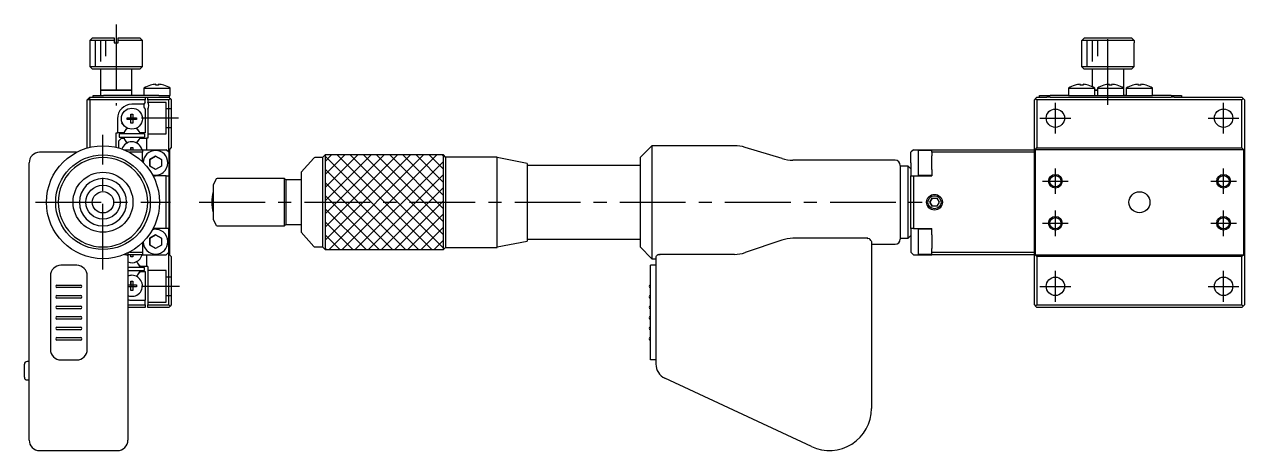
# Model space of a CAD drawing. Extents: x 17 to 503, y 13 to 174.
# Drawn here: x 271 to 503.2, y 60.7 to 141.8 of the extents above; entities that cross this region are included whole.
import ezdxf

# ---------------------------------------------------------------- set-up
doc = ezdxf.new("R2010")
doc.units = 0
doc.header["$LTSCALE"] = 10
doc.linetypes.add('CENTER', pattern=[2, 1.25, -0.25, 0.25, -0.25])
doc.linetypes.add('DASHED', pattern=[3.5, 2, -1.5])
doc.layers.get('0').update_dxf_attribs({"linetype": 'CONTINUOUS'})
doc.layers.add('CENTER', color=1, linetype='CENTER')

msp = doc.modelspace()

# ---------------------------------------------------------------- linework, layer by layer
at = {"color": 7, "linetype": 'CONTINUOUS'}
for p, q in [((283.975, 139.275), (283.475, 138.775)), ((288.075, 138.775), (283.475, 138.775)), ((283.475, 138.775), (283.475, 133.775)), ((283.975, 139.275), (288.075, 139.275)), ((288.075, 139.275), (288.075, 138.775)), ((288.075, 138.775), (288.075, 138.275)), ((288.075, 138.275), (288.875, 138.275)), ((288.875, 139.275), (292.975, 139.275)), ((288.875, 138.775), (288.875, 139.275)), ((293.475, 138.775), (288.875, 138.775)), ((288.875, 138.275), (288.875, 138.775)), ((293.475, 138.775), (292.975, 139.275)), ((293.475, 133.775), (293.475, 138.775)), ((472.155071, 138.275), (472.171096, 138.275)), ((472.155071, 138.275), (472.155071, 133.775)), ((472.171096, 138.775), (472.672884, 139.275)), ((472.171096, 138.275), (472.171096, 138.775)), ((482.139045, 138.775), (472.171096, 138.775)), ((472.672884, 139.275), (481.637258, 139.275)), ((481.637258, 139.275), (482.139045, 138.775)), ((482.139045, 138.775), (482.139045, 138.275)), ((482.139045, 138.275), (482.155071, 138.275)), ((482.155071, 133.775), (482.155071, 138.275)), ((283.475, 133.775), (293.475, 133.775)), ((283.475, 133.775), (283.975, 133.275)), ((292.975, 133.275), (283.975, 133.275)), ((285.475, 133.275), (285.475, 129.275)), ((291.475, 129.275), (291.475, 133.275)), ((292.975, 133.275), (293.475, 133.775)), ((472.155071, 133.775), (482.155071, 133.775)), ((472.155071, 133.775), (472.655071, 133.275)), ((481.655071, 133.275), (472.655071, 133.275)), ((474.155071, 133.275), (474.155071, 129.956129)), ((480.155071, 129.666657), (480.155071, 133.275)), ((481.655071, 133.275), (482.155071, 133.775)), ((295.01641, 130.237581), (295.013067, 130.244436)), ((296.015, 130.237581), (296.015, 130.409953)), ((296.535, 130.237581), (296.015, 130.237581)), ((296.535, 130.409953), (296.535, 130.237581)), ((297.536933, 130.244436), (297.53359, 130.237581)), ((470.896481, 130.237581), (470.893138, 130.244436)), ((471.895071, 130.237581), (471.895071, 130.409953)), ((472.415071, 130.237581), (471.895071, 130.237581)), ((472.415071, 130.409953), (472.415071, 130.237581)), ((473.417003, 130.244436), (473.41366, 130.237581)), ((476.396481, 130.237581), (476.393138, 130.244436)), ((477.395071, 130.237581), (477.395071, 130.409953)), ((477.915071, 130.237581), (477.395071, 130.237581)), ((477.915071, 130.409953), (477.915071, 130.237581)), ((478.917003, 130.244436), (478.91366, 130.237581)), ((481.896481, 130.237581), (481.893138, 130.244436)), ((482.895071, 130.237581), (482.895071, 130.409953)), ((483.415071, 130.237581), (482.895071, 130.237581)), ((483.415071, 130.409953), (483.415071, 130.237581)), ((484.417003, 130.244436), (484.41366, 130.237581)), ((283.475, 127.975), (282.975, 127.475)), ((283.475, 127.475), (283.475, 127.975)), ((283.475, 127.975), (293.975, 127.975)), ((284.075, 127.975), (284.075, 128.275)), ((284.075, 128.275), (286.075, 128.275)), ((285.475, 129.275), (291.475, 129.275)), ((291.475, 129.275), (285.475, 129.275)), ((285.475, 129.275), (285.475, 128.275)), ((295.2, 128.275), (286.075, 128.275)), ((291.475, 128.275), (291.475, 129.275)), ((293.775, 129.666657), (298.775, 129.666657)), ((293.775, 129.666657), (293.775, 128.275)), ((293.975, 127.975), (294.475, 127.975)), ((293.975, 127.975), (293.975, 127.475)), ((294.475, 127.975), (298.475, 127.975)), ((294.475, 127.475), (294.475, 127.975)), ((296.575, 128.275), (295.2, 128.275)), ((296.575, 128.275), (298.575, 128.275)), ((298.575, 127.975), (298.475, 127.975)), ((298.475, 127.975), (298.725, 127.725)), ((298.725, 127.725), (298.475, 127.475)), ((298.575, 128.275), (298.575, 127.975)), ((298.575, 128.275), (298.775, 128.275)), ((298.725, 127.725), (298.975, 127.475)), ((298.775, 128.275), (298.775, 129.666657)), ((463.405071, 127.725), (463.155071, 127.475)), ((463.655071, 127.975), (463.405071, 127.725)), ((463.405071, 127.725), (463.655071, 127.475)), ((463.655071, 127.975), (465.530571, 127.975)), ((464.155071, 127.975), (464.155071, 128.275)), ((464.155071, 128.275), (466.155071, 128.275)), ((466.155071, 127.975), (465.530571, 127.975)), ((469.655071, 128.275), (466.155071, 128.275)), ((466.155071, 127.975), (489.155071, 127.975)), ((469.655071, 129.666657), (472.155071, 129.666657)), ((469.655071, 129.666657), (469.655071, 128.275)), ((469.655071, 128.275), (485.655071, 128.275)), ((471.175275, 128.275), (472.155071, 128.275)), ((472.155071, 129.666657), (474.655071, 129.666657)), ((472.155071, 128.275), (473.134866, 128.275)), ((474.655071, 128.275), (474.655071, 129.666657)), ((474.655071, 129.275), (475.155071, 129.275)), ((475.155071, 129.275), (474.655071, 129.275)), ((475.155071, 129.666657), (477.655071, 129.666657)), ((475.155071, 129.666657), (475.155071, 128.275)), ((477.655071, 129.666657), (480.155071, 129.666657)), ((477.655071, 128.275), (478.634866, 128.275)), ((480.155071, 128.275), (480.155071, 129.666657)), ((480.655071, 128.275), (480.155071, 128.275)), ((480.655071, 129.666657), (483.155071, 129.666657)), ((480.655071, 129.666657), (480.655071, 128.275)), ((482.175275, 128.275), (483.155071, 128.275)), ((483.155071, 129.666657), (485.655071, 129.666657)), ((483.155071, 128.275), (484.134866, 128.275)), ((485.655071, 128.275), (485.655071, 129.666657)), ((489.155071, 128.275), (485.655071, 128.275)), ((489.155071, 128.275), (491.155071, 128.275)), ((489.77957, 127.975), (489.155071, 127.975)), ((489.77957, 127.975), (502.655071, 127.975)), ((491.155071, 128.275), (491.155071, 127.975)), ((502.905071, 127.725), (502.655071, 127.975)), ((502.905071, 127.725), (502.655071, 127.475)), ((503.155071, 127.475), (502.905071, 127.725)), ((283.475, 127.475), (282.975, 127.475)), ((282.975, 118.297911), (282.975, 127.475)), ((293.975, 127.475), (283.475, 127.475)), ((283.475, 127.475), (283.475, 118.430262)), ((293.756754, 126.625), (291.475, 126.625)), ((293.975, 127.036438), (293.975, 127.475)), ((293.975, 125.713562), (293.975, 121.175)), ((294.475, 127.475), (294.475, 127.036438)), ((298.475, 127.475), (294.475, 127.475)), ((294.475, 125.713562), (294.475, 120.175)), ((298.475, 117.475), (298.475, 127.475)), ((298.975, 127.475), (298.975, 118.325)), ((463.155071, 117.475), (463.155071, 127.475)), ((502.655071, 127.475), (463.655071, 127.475)), ((463.655071, 127.475), (463.655071, 118.325)), ((466.955317, 125.713562), (467.354824, 125.713562)), ((498.955317, 125.713562), (499.354824, 125.713562)), ((502.655071, 118.325), (502.655071, 127.475)), ((503.155071, 127.475), (503.155071, 88.475)), ((288.725, 123.875), (288.725, 121.175)), ((290.588639, 123.695), (290.588639, 124.055)), ((290.588639, 124.055), (291.295, 124.055)), ((291.295, 123.695), (290.588639, 123.695)), ((291.295, 124.761361), (291.655, 124.761361)), ((291.295, 124.055), (291.295, 124.761361)), ((291.295, 124.761361), (291.295, 124.055)), ((291.305372, 124.044628), (291.295, 124.055)), ((291.305372, 123.705372), (291.295, 123.695)), ((291.295, 122.988639), (291.295, 123.695)), ((291.295, 122.988639), (291.295, 123.695)), ((291.305372, 124.044628), (291.644628, 124.044628)), ((291.305372, 123.705372), (291.305372, 124.044628)), ((291.644628, 123.705372), (291.305372, 123.705372)), ((291.644628, 124.044628), (291.655, 124.055)), ((291.644628, 124.044628), (291.644628, 123.705372)), ((291.644628, 123.705372), (291.655, 123.695)), ((291.655, 124.761361), (291.655, 124.055)), ((291.655, 124.055), (292.361361, 124.055)), ((291.655, 123.695), (291.655, 122.988639)), ((292.361361, 123.695), (291.655, 123.695)), ((292.361361, 124.055), (292.361361, 123.695)), ((288.475, 121.175), (288.725, 121.175)), ((288.475, 118.430262), (288.475, 121.175)), ((289.924194, 121.175), (288.725, 121.175)), ((289.075, 120.975), (289.075, 120.375)), ((293.875, 120.975), (289.075, 120.975)), ((290.07436, 121.435095), (289.924194, 121.175)), ((291.655, 122.988639), (291.295, 122.988639)), ((293.025806, 121.175), (292.87564, 121.435095)), ((293.975, 121.175), (293.025806, 121.175)), ((293.875, 120.975), (293.875, 120.375)), ((289.475, 120.175), (288.975, 119.675)), ((288.975, 118.297911), (288.975, 119.675)), ((289.075, 120.375), (293.875, 120.375)), ((289.475, 120.175), (289.924194, 120.175)), ((289.924194, 120.175), (290.07436, 119.914905)), ((292.87564, 119.914905), (293.025806, 120.175)), ((293.025806, 120.175), (294.225, 120.175)), ((294.475, 120.175), (294.225, 120.175)), ((294.225, 120.175), (294.225, 117.975)), ((390.405071, 118.725), (388.155071, 116.475)), ((390.405071, 118.725), (390.405071, 107.975)), ((406.109487, 118.725), (390.405071, 118.725)), ((415.155125, 116.280539), (408.155016, 118.419461)), ((280.943847, 117.475), (273.925, 117.475)), ((289.919933, 117.975), (293.475, 117.975)), ((293.475, 117.475), (291.006153, 117.475)), ((291.295, 118.361361), (291.655, 118.361361)), ((291.295, 117.975), (291.295, 118.361361)), ((291.295, 118.361361), (291.295, 117.975)), ((291.655, 118.361361), (291.655, 117.941476)), ((293.475, 117.975), (293.475, 117.475)), ((293.475, 117.975), (297.975, 117.975)), ((293.475, 115.676461), (293.475, 117.475)), ((294.875, 116.110085), (295.975, 116.745171)), ((295.975, 116.745171), (294.875, 116.110085)), ((294.875, 114.839915), (294.875, 116.110085)), ((294.875, 116.110085), (294.875, 114.839915)), ((295.975, 116.745171), (297.075, 116.110085)), ((297.075, 116.110085), (295.975, 116.745171)), ((297.075, 116.110085), (297.075, 114.839915)), ((298.475, 117.475), (297.975, 117.975)), ((298.475, 117.475), (298.475, 112.975)), ((298.625, 117.975), (298.975, 118.325)), ((298.625, 117.975), (298.625, 97.975)), ((326.06561, 116.374805), (323.655071, 113.675)), ((327.755071, 116.475), (326.289392, 116.475)), ((328.255071, 116.975), (327.755071, 116.475)), ((327.755071, 116.475), (327.755071, 99.475)), ((328.255071, 116.975), (328.255071, 107.975)), ((350.755071, 116.975), (328.255071, 116.975)), ((350.755071, 107.975), (350.755071, 116.975)), ((351.155071, 116.575), (350.755071, 116.975)), ((351.155071, 116.575), (351.155071, 107.975)), ((360.955071, 116.575), (351.155071, 116.575)), ((360.955071, 107.975), (360.955071, 116.575)), ((366.655071, 115.367032), (360.955071, 116.475)), ((388.155071, 116.475), (388.155071, 107.975)), ((440.155071, 117.975), (439.655071, 117.475)), ((439.655071, 115.475), (439.655071, 117.475)), ((440.155071, 117.975), (443.655071, 117.975)), ((441.055071, 117.825), (441.055071, 115.475)), ((443.655071, 117.825), (441.055071, 117.825)), ((443.655071, 117.975), (463.155071, 117.975)), ((443.655071, 117.475), (443.655071, 117.975)), ((443.655071, 117.475), (443.655071, 116.775)), ((463.155071, 117.475), (443.655071, 117.475)), ((443.655071, 114.175), (443.655071, 116.775)), ((463.155071, 117.475), (463.155071, 98.475)), ((463.155071, 98.475), (463.155071, 117.475)), ((463.305071, 117.975), (463.655071, 118.325)), ((503.005071, 117.975), (463.305071, 117.975)), ((463.305071, 117.975), (463.305071, 97.975)), ((463.655071, 118.325), (502.655071, 118.325)), ((502.655071, 118.325), (503.005071, 117.975)), ((503.005071, 97.975), (503.005071, 117.975)), ((271.925, 114.475), (271.925, 115.475)), ((271.925, 77.19734), (271.925, 114.475)), ((295.975, 114.204829), (294.875, 114.839915)), ((297.075, 114.839915), (295.975, 114.204829)), ((366.655071, 115.367032), (366.655071, 107.975)), ((388.155071, 114.975), (366.655071, 114.975)), ((436.655071, 115.975), (417.200654, 115.975)), ((437.655071, 114.975), (437.655071, 107.975)), ((439.155071, 114.825), (437.655071, 114.825)), ((439.155071, 107.975), (439.155071, 114.825)), ((439.655071, 114.325), (439.155071, 114.825)), ((439.655071, 115.475), (439.655071, 112.975)), ((441.055071, 115.475), (441.055071, 113.125)), ((443.655071, 114.175), (443.655071, 112.975)), ((297.975, 112.975), (295.975, 112.975)), ((297.975, 102.975), (297.975, 112.975)), ((297.975, 112.975), (298.475, 112.975)), ((298.475, 112.975), (298.475, 102.975)), ((307.420157, 112.294625), (306.955071, 111.225)), ((320.505071, 112.475), (307.695275, 112.475)), ((320.505071, 107.975), (320.505071, 112.475)), ((320.755071, 112.225), (320.505071, 112.475)), ((320.755071, 112.225), (320.755071, 107.975)), ((323.655071, 112.225), (320.755071, 112.225)), ((323.655071, 113.675), (323.655071, 107.975)), ((439.655071, 102.975), (439.655071, 112.975)), ((439.655071, 112.975), (440.155071, 112.975)), ((440.155071, 112.975), (440.155071, 102.975)), ((440.155071, 112.975), (443.655071, 112.975)), ((441.055071, 113.125), (443.655071, 113.125)), ((306.955071, 111.225), (306.955071, 107.975)), ((306.955071, 107.975), (306.955071, 104.725)), ((320.505071, 103.475), (320.505071, 107.975)), ((320.755071, 107.975), (320.755071, 103.725)), ((323.655071, 107.975), (323.655071, 102.275)), ((328.255071, 107.975), (328.255071, 98.975)), ((350.755071, 98.975), (350.755071, 107.975)), ((351.155071, 107.975), (351.155071, 99.375)), ((360.955071, 99.375), (360.955071, 107.975)), ((366.655071, 107.975), (366.655071, 100.582968)), ((388.155071, 107.975), (388.155071, 99.475)), ((390.405071, 107.975), (390.405071, 97.225)), ((437.655071, 107.975), (437.655071, 100.975)), ((439.155071, 101.125), (439.155071, 107.975)), ((443.289081, 107.982843), (443.728868, 108.728891)), ((443.728868, 108.728891), (443.289081, 107.982843)), ((443.715283, 107.228952), (443.289081, 107.982843)), ((443.289081, 107.982843), (443.715283, 107.228952)), ((444.581273, 107.221109), (443.715283, 107.228952)), ((443.728868, 108.728891), (444.594858, 108.721048)), ((445.02106, 107.967157), (444.581273, 107.221109)), ((444.594858, 108.721048), (445.02106, 107.967157)), ((306.955071, 104.725), (307.420157, 103.655375)), ((297.975, 102.975), (295.975, 102.975)), ((298.475, 102.975), (297.975, 102.975)), ((298.475, 98.475), (298.475, 102.975)), ((307.695275, 103.475), (320.505071, 103.475)), ((320.505071, 103.475), (320.755071, 103.725)), ((320.755071, 103.725), (323.655071, 103.725)), ((323.655071, 102.275), (326.06561, 99.575195)), ((440.155071, 102.975), (439.655071, 102.975)), ((439.655071, 102.975), (439.655071, 100.475)), ((440.155071, 102.975), (443.655071, 102.975)), ((441.055071, 102.825), (441.055071, 100.475)), ((443.655071, 102.825), (441.055071, 102.825)), ((443.655071, 101.775), (443.655071, 102.975)), ((293.475, 100.273539), (293.475, 98.475)), ((294.875, 101.110085), (295.975, 101.745171)), ((295.975, 101.745171), (294.875, 101.110085)), ((294.875, 99.839915), (294.875, 101.110085)), ((294.875, 101.110085), (294.875, 99.839915)), ((295.975, 99.204829), (294.875, 99.839915)), ((295.975, 101.745171), (297.075, 101.110085)), ((297.075, 101.110085), (295.975, 101.745171)), ((297.075, 99.839915), (295.975, 99.204829)), ((297.075, 101.110085), (297.075, 99.839915)), ((360.955071, 99.475), (366.655071, 100.582968)), ((366.655071, 100.975), (388.155071, 100.975)), ((415.136418, 100.759977), (408.143712, 98.387691)), ((431.477805, 101.113784), (417.200654, 101.113784)), ((431.355105, 101.103687), (431.477868, 101.113784)), ((431.477868, 101.113784), (431.71632, 101.046797)), ((432.060955, 100.713098), (432.117266, 100.615715)), ((432.117266, 100.615715), (432.153511, 100.491886)), ((432.153511, 100.491886), (432.155071, 100.46251)), ((432.155071, 100.46251), (432.155071, 68.725)), ((432.155071, 99.975), (436.655071, 99.975)), ((437.655071, 101.125), (439.155071, 101.125)), ((439.155071, 101.125), (439.655071, 101.625)), ((439.655071, 100.475), (439.655071, 98.475)), ((441.055071, 100.475), (441.055071, 98.125)), ((443.655071, 101.775), (443.655071, 99.175)), ((290.081347, 98.037584), (290.103824, 98.04376)), ((290.103824, 98.04376), (290.126102, 98.048788)), ((290.126102, 98.048788), (290.156195, 98.05391)), ((290.156195, 98.05391), (290.185786, 98.057126)), ((290.185786, 98.057126), (290.214758, 98.058562)), ((290.214758, 98.058562), (290.245968, 98.058227)), ((290.245968, 98.058227), (290.276294, 98.056029)), ((290.276294, 98.056029), (290.305907, 98.052077)), ((290.305907, 98.052077), (290.334531, 98.046522)), ((290.334531, 98.046522), (290.362684, 98.039336)), ((290.362684, 98.039336), (290.389758, 98.030742)), ((290.389758, 98.030742), (290.415874, 98.0208)), ((290.415874, 98.0208), (290.440883, 98.00966)), ((290.440883, 98.00966), (290.476077, 97.991056)), ((290.476077, 97.991056), (290.508821, 97.970305)), ((290.508821, 97.970305), (290.539355, 97.947487)), ((290.539355, 97.947487), (290.567449, 97.922986)), ((290.567449, 97.922986), (290.593627, 97.896475)), ((290.593627, 97.896475), (290.617333, 97.868626)), ((290.617333, 97.868626), (290.638711, 97.839457)), ((290.638711, 97.839457), (290.657661, 97.809275)), ((290.657661, 97.809275), (290.677936, 97.770444)), ((290.677936, 97.770444), (290.694543, 97.730508)), ((290.694543, 97.730508), (290.707515, 97.689737)), ((290.707515, 97.689737), (290.717001, 97.647747)), ((290.717001, 97.647747), (290.72282, 97.605311)), ((290.72282, 97.605311), (290.724984, 97.562667)), ((290.724984, 97.562667), (290.725, 97.558667)), ((290.725, 98.327235), (290.725, 97.913117)), ((293.475, 97.975), (290.725, 97.975)), ((290.725, 97.913117), (290.725, 97.558667)), ((290.725, 97.558667), (290.725, 77.19734)), ((291.006153, 98.475), (293.475, 98.475)), ((291.295, 97.588639), (291.295, 97.975)), ((291.295, 97.588639), (291.295, 97.975)), ((291.655, 97.588639), (291.295, 97.588639)), ((291.655, 98.008524), (291.655, 97.588639)), ((293.475, 98.475), (293.475, 97.975)), ((293.475, 97.975), (297.975, 97.975)), ((294.225, 97.975), (294.225, 95.775)), ((297.975, 97.975), (298.475, 98.475)), ((298.475, 88.475), (298.475, 98.475)), ((298.975, 97.625), (298.625, 97.975)), ((298.975, 97.625), (298.975, 88.475)), ((326.289392, 99.475), (327.755071, 99.475)), ((327.755071, 99.475), (328.255071, 98.975)), ((328.255071, 98.975), (350.755071, 98.975)), ((350.755071, 98.975), (351.155071, 99.375)), ((351.155071, 99.375), (360.955071, 99.375)), ((388.155071, 99.475), (390.405071, 97.225)), ((391.155071, 97.582695), (391.185032, 97.680139)), ((391.155071, 97.582695), (391.155071, 77.19734)), ((391.185032, 97.680139), (391.248055, 97.761202)), ((391.644777, 98.021615), (391.832298, 98.058667)), ((391.832298, 98.058667), (391.967885, 98.046522)), ((406.109487, 98.058667), (391.83238, 98.058667)), ((406.109487, 98.052511), (406.109487, 98.058667)), ((408.143838, 98.38731), (408.143712, 98.387691)), ((439.655071, 98.475), (440.155071, 97.975)), ((440.155071, 97.975), (443.655071, 97.975)), ((441.055071, 98.125), (443.655071, 98.125)), ((443.655071, 98.475), (443.655071, 99.175)), ((443.655071, 98.475), (463.155071, 98.475)), ((443.655071, 97.975), (443.655071, 98.475)), ((463.155071, 97.975), (443.655071, 97.975)), ((463.085549, 97.588639), (463.080926, 97.586384)), ((463.155071, 88.475), (463.155071, 98.475)), ((463.655071, 97.625), (463.305071, 97.975)), ((463.305071, 97.975), (503.005071, 97.975)), ((463.655071, 97.625), (463.655071, 88.475)), ((502.655071, 97.625), (463.655071, 97.625)), ((503.005071, 97.975), (502.655071, 97.625)), ((502.655071, 88.475), (502.655071, 97.625)), ((280.975, 95.975), (277.975, 95.975)), ((293.875, 95.575), (290.725, 95.575)), ((292.87564, 96.035095), (293.025806, 95.775)), ((294.225, 95.775), (293.025806, 95.775)), ((293.875, 94.975), (293.875, 95.575)), ((294.475, 95.775), (294.225, 95.775)), ((294.475, 95.775), (294.475, 88.475)), ((390.155071, 93.975), (390.155071, 95.975)), ((391.155071, 95.975), (390.155071, 95.975)), ((390.405071, 97.225), (391.155071, 97.225)), ((275.975, 93.975), (275.975, 79.975)), ((282.975, 79.975), (282.975, 93.975)), ((290.725, 94.975), (293.875, 94.975)), ((291.295, 92.961361), (291.655, 92.961361)), ((291.295, 92.255), (291.295, 92.961361)), ((291.295, 92.961361), (291.295, 92.255)), ((291.655, 92.961361), (291.655, 92.255)), ((293.025806, 94.775), (292.87564, 94.514905)), ((293.025806, 94.775), (293.975, 94.775)), ((293.975, 94.775), (293.975, 89.325)), ((390.155071, 79.975), (390.155071, 93.975)), ((277.225, 92.225), (281.725, 92.225)), ((281.725, 91.725), (277.225, 91.725)), ((290.695513, 92.255), (291.295, 92.255)), ((291.295, 91.895), (290.695513, 91.895)), ((291.305372, 92.244628), (291.295, 92.255)), ((291.305372, 91.905372), (291.295, 91.895)), ((291.295, 91.188639), (291.295, 91.895)), ((291.295, 91.188639), (291.295, 91.895)), ((291.655, 91.188639), (291.295, 91.188639)), ((291.305372, 92.244628), (291.644628, 92.244628)), ((291.305372, 91.905372), (291.305372, 92.244628)), ((291.644628, 91.905372), (291.305372, 91.905372)), ((291.644628, 92.244628), (291.655, 92.255)), ((291.644628, 92.244628), (291.644628, 91.905372)), ((291.644628, 91.905372), (291.655, 91.895)), ((291.655, 92.255), (292.361361, 92.255)), ((291.655, 91.895), (291.655, 91.188639)), ((292.361361, 91.895), (291.655, 91.895)), ((292.361361, 92.255), (292.361361, 91.895)), ((390.155071, 92.225), (390.105071, 92.225)), ((390.155071, 91.725), (390.105071, 91.725)), ((277.225, 90.225), (281.725, 90.225)), ((281.725, 89.725), (277.225, 89.725)), ((277.225, 88.225), (281.725, 88.225)), ((290.725, 88.475), (293.975, 88.475)), ((291.475, 89.325), (293.975, 89.325)), ((293.975, 88.475), (293.975, 89.325)), ((293.975, 88.475), (293.975, 87.975)), ((294.475, 88.475), (298.475, 88.475)), ((294.475, 87.975), (294.475, 88.475)), ((298.475, 88.475), (298.725, 88.225)), ((298.725, 88.225), (298.475, 87.975)), ((298.975, 88.475), (298.725, 88.225)), ((390.155071, 90.225), (390.105071, 90.225)), ((390.155071, 89.725), (390.105071, 89.725)), ((390.155071, 88.225), (390.105071, 88.225)), ((463.155071, 88.475), (463.405071, 88.225)), ((463.655071, 88.475), (463.405071, 88.225)), ((463.405071, 88.225), (463.655071, 87.975)), ((463.655071, 88.475), (502.655071, 88.475)), ((502.655071, 88.475), (502.905071, 88.225)), ((502.655071, 87.975), (502.905071, 88.225)), ((502.905071, 88.225), (503.155071, 88.475)), ((281.725, 87.725), (277.225, 87.725)), ((277.225, 86.225), (281.725, 86.225)), ((293.975, 87.975), (290.725, 87.975)), ((298.475, 87.975), (294.475, 87.975)), ((390.155071, 87.725), (390.105071, 87.725)), ((390.155071, 86.225), (390.105071, 86.225)), ((502.655071, 87.975), (463.655071, 87.975)), ((281.725, 85.725), (277.225, 85.725)), ((277.225, 84.225), (281.725, 84.225)), ((281.725, 83.725), (277.225, 83.725)), ((390.155071, 85.725), (390.105071, 85.725)), ((390.155071, 84.225), (390.105071, 84.225)), ((390.155071, 83.725), (390.105071, 83.725)), ((277.225, 82.225), (281.725, 82.225)), ((281.725, 81.725), (277.225, 81.725)), ((390.155071, 82.225), (390.105071, 82.225)), ((390.155071, 81.725), (390.105071, 81.725)), ((390.155071, 77.975), (390.155071, 79.975)), ((271.025, 74.66434), (271.025, 77.16434)), ((271.925, 77.66434), (271.525, 77.66434)), ((271.925, 76.291032), (271.925, 77.19734)), ((277.975, 77.975), (280.975, 77.975)), ((290.725, 77.19734), (290.725, 76.291032)), ((391.155071, 77.975), (390.155071, 77.975)), ((271.925, 63.287153), (271.925, 76.291032)), ((290.725, 76.291032), (290.725, 63.287153)), ((420.774124, 61.474538), (392.887216, 74.478417)), ((271.525, 74.16434), (271.925, 74.16434)), ((271.925, 62.725), (271.925, 63.287153)), ((290.725, 63.287153), (290.725, 62.725)), ((273.925, 60.725), (288.725, 60.725))]:
    msp.add_line(p, q, dxfattribs=at)
at = {"color": 3, "linetype": 'CONTINUOUS'}
for p, q in [((284.475, 138.775), (284.475, 133.775)), ((285.475, 138.775), (285.475, 134.775)), ((286.475, 138.775), (286.475, 135.775)), ((473.155071, 138.775), (473.155071, 133.775)), ((474.155071, 138.775), (474.155071, 134.775)), ((475.155071, 138.775), (475.155071, 135.775)), ((328.255071, 115.755071), (329.475, 116.975)), ((328.255071, 113.255071), (331.975, 116.975)), ((328.255071, 110.755071), (334.475, 116.975)), ((328.255071, 108.255071), (336.975, 116.975)), ((328.255071, 105.755071), (339.475, 116.975)), ((328.255071, 103.255071), (341.975, 116.975)), ((328.255071, 100.755071), (344.475, 116.975)), ((328.255071, 116.744929), (346.025, 98.975)), ((328.975, 98.975), (346.975, 116.975)), ((330.525, 116.975), (348.525, 98.975)), ((331.475, 98.975), (349.475, 116.975)), ((333.025, 116.975), (350.755071, 99.244929)), ((335.525, 116.975), (350.755071, 101.744929)), ((338.025, 116.975), (350.755071, 104.244929)), ((340.525, 116.975), (350.755071, 106.744929)), ((343.025, 116.975), (350.755071, 109.244929)), ((345.525, 116.975), (350.755071, 111.744929)), ((348.025, 116.975), (350.755071, 114.244929)), ((350.525, 116.975), (350.755071, 116.744929)), ((328.255071, 114.244929), (343.525, 98.975)), ((333.975, 98.975), (350.755071, 115.755071)), ((328.255071, 111.744929), (341.025, 98.975)), ((336.475, 98.975), (350.755071, 113.255071)), ((328.255071, 109.244929), (338.525, 98.975)), ((338.975, 98.975), (350.755071, 110.755071)), ((341.475, 98.975), (350.755071, 108.255071)), ((328.255071, 106.744929), (336.025, 98.975)), ((343.975, 98.975), (350.755071, 105.755071)), ((328.255071, 104.244929), (333.525, 98.975)), ((346.475, 98.975), (350.755071, 103.255071)), ((328.255071, 101.744929), (331.025, 98.975)), ((348.975, 98.975), (350.755071, 100.755071)), ((328.255071, 99.244929), (328.525, 98.975))]:
    msp.add_line(p, q, dxfattribs=at)
at = {"color": 3, "linetype": 'DASHED'}
for p, q in [((297.975, 126.975), (294.525276, 126.975)), ((297.975, 120.975), (297.975, 126.975)), ((298.975, 125.725), (297.975, 125.725)), ((289.475, 122.975), (289.725, 123.158013)), ((289.725, 123.158013), (289.724138, 123.157837)), ((294.475, 120.975), (297.975, 120.975)), ((297.975, 122.225), (298.975, 122.225)), ((297.975, 94.975), (294.475, 94.975)), ((297.975, 88.975), (297.975, 94.975)), ((298.975, 93.725), (297.975, 93.725)), ((294.475, 88.975), (297.975, 88.975)), ((297.975, 90.225), (298.975, 90.225))]:
    msp.add_line(p, q, dxfattribs=at)
at = {"color": 7, "linetype": 'CONTINUOUS'}
for centre, radius in [((291.475, 123.875), 2), ((467.155071, 123.975), 1.75), ((499.155071, 123.975), 1.75), ((285.975, 107.975), 10.75), ((285.975, 107.975), 9), ((285.975, 107.975), 5.7), ((467.155071, 111.975), 1.075), ((499.155071, 111.975), 1.075), ((285.975, 107.975), 3.25), ((285.975, 107.975), 2.027313), ((444.155071, 107.975), 1.25), ((483.155071, 107.975), 2), ((467.155071, 103.975), 1.075), ((499.155071, 103.975), 1.075), ((467.155071, 91.975), 1.75), ((499.155071, 91.975), 1.75)]:
    msp.add_circle(centre, radius, dxfattribs=at)
at = {"color": 3, "linetype": 'CONTINUOUS'}
for centre, radius in [((467.155071, 111.975), 1.3), ((499.155071, 111.975), 1.3), ((444.155071, 107.975), 1.5), ((467.155071, 103.975), 1.3), ((499.155071, 103.975), 1.3)]:
    msp.add_circle(centre, radius, dxfattribs=at)
at = {"color": 7, "linetype": 'CONTINUOUS'}
for centre, radius, start, end in [((296.275, 125.925), 4.5, 106.285843, 123.748989), ((296.275, 125.925), 4.492483, 93.317816, 106.26943), ((296.275, 125.925), 4.492483, 73.73057, 86.682184), ((296.275, 125.925), 4.5, 56.251011, 73.714157), ((472.155071, 125.925), 4.5, 106.285843, 123.748989), ((472.155071, 125.925), 4.492483, 93.317816, 106.26943), ((472.155071, 125.925), 4.492483, 73.73057, 86.682184), ((472.155071, 125.925), 4.5, 56.251011, 73.714157), ((477.655071, 125.925), 4.5, 106.285843, 123.748989), ((477.655071, 125.925), 4.492483, 93.317816, 106.26943), ((477.655071, 125.925), 4.492483, 73.73057, 86.682184), ((477.655071, 125.925), 4.5, 56.251011, 73.714157), ((483.155071, 125.925), 4.5, 106.285843, 123.748989), ((483.155071, 125.925), 4.492483, 93.317816, 106.26943), ((483.155071, 125.925), 4.492483, 73.73057, 86.682184), ((483.155071, 125.925), 4.5, 56.251011, 73.714157), ((291.475, 123.875), 2.75, 90, 180), ((294.725, 126.375), 1, 165.522488, 221.409622), ((294.725, 126.375), 1, 138.590378, 165.522488), ((293.725, 126.375), 1, 318.590378, 41.409622), ((291.475, 120.674999), 1.5875, 135.000249, 169.10691), ((291.589905, 120.560095), 1.75, 121.881533, 150), ((291.475, 120.674999), 1.5875, 120.433182, 135.000249), ((291.475, 120.674999), 1.5875, 44.999751, 59.566818), ((291.360095, 120.560095), 1.75, 30, 58.118467), ((291.475, 120.674999), 1.5875, 10.89309, 44.999751), ((291.475, 117.475), 2, 90, 161.675813), ((291.475, 120.674999), 1.5875, 190.893016, 225.000249), ((291.589905, 120.789905), 1.75, 210, 238.118467), ((291.475, 120.674999), 1.5875, 225.000249, 239.566737), ((291.475, 117.475), 2, 14.477512, 90), ((291.475, 120.674999), 1.5875, 300.433263, 314.999751), ((291.360095, 120.789905), 1.75, 301.881533, 330), ((291.475, 120.674999), 1.5875, 314.999751, 349.106984), ((406.109487, 111.725), 7, 73.009177, 90), ((273.925, 115.475), 2, 90, 180), ((285.975, 107.975), 8.5, 0, 180), ((295.975, 115.475), 2.35, 0, 178.734456), ((326.289392, 116.175), 0.3, 90, 138.2397), ((417.200654, 122.975), 7, 253.009177, 270), ((295.975, 115.475), 2.35, 255.005339, 0), ((436.655071, 114.975), 1, 0, 90), ((285.975, 107.975), 4.5, 0, 180), ((295.975, 115.475), 2.5, 258.192822, 270), ((307.695275, 112.175), 0.3, 90, 156.5), ((313.655071, 107.975), 7, 163.165019, 180), ((285.975, 107.975), 8.5, 180, 0), ((285.975, 107.975), 4.5, 180, 0), ((313.655071, 107.975), 7, 180, 196.834981), ((295.975, 100.475), 2.35, 0, 104.994661), ((295.975, 100.475), 2.5, 90, 101.807178), ((307.695275, 103.775), 0.3, 203.5, 270), ((295.975, 100.475), 2.35, 181.265544, 0), ((417.208924, 94.866082), 6.247583, 90.075838, 109.373511), ((430.89467, 99.853406), 1.448893, 36.39468157, 55.4525865), ((436.655071, 100.975), 1, 270, 0), ((291.475, 98.475), 2, 247.975687, 345.522488), ((326.289392, 99.775), 0.3, 221.7603, 270), ((392.205869, 96.734432), 1.40416, 113.55272312, 133.01001112), ((406.108056, 104.521183), 6.462882, 270.012681, 288.360581), ((277.975, 93.975), 2, 90, 180), ((280.975, 93.975), 2, 0, 90), ((291.475, 95.275001), 1.5875, 45.000249, 59.566737), ((291.360095, 95.160095), 1.75, 30, 58.118467), ((291.475, 95.275001), 1.5875, 10.893016, 45.000249), ((291.475, 92.075), 2, 90, 112.024313), ((291.475, 92.075), 2, 247.975687, 90), ((291.475, 95.275001), 1.5875, 300.433182, 315.000249), ((291.360095, 95.389905), 1.75, 301.881533, 330), ((291.475, 95.275001), 1.5875, 315.000249, 349.10691), ((277.225, 91.975), 0.25, 90, 180), ((277.225, 91.975), 0.25, 180, 270), ((281.725, 91.975), 0.25, 0, 90), ((281.725, 91.975), 0.25, 270, 0), ((390.105071, 91.975), 0.25, 90, 180), ((390.105071, 91.975), 0.25, 180, 270), ((277.225, 89.975), 0.25, 90, 180), ((277.225, 89.975), 0.25, 180, 270), ((277.225, 87.975), 0.25, 90, 180), ((281.725, 89.975), 0.25, 0, 90), ((281.725, 89.975), 0.25, 270, 0), ((281.725, 87.975), 0.25, 0, 90), ((291.475, 92.075), 2.75, 254.17338, 270), ((390.105071, 89.975), 0.25, 90, 180), ((390.105071, 89.975), 0.25, 180, 270), ((390.105071, 87.975), 0.25, 90, 180), ((277.225, 87.975), 0.25, 180, 270), ((277.225, 85.975), 0.25, 90, 180), ((277.225, 85.975), 0.25, 180, 270), ((281.725, 87.975), 0.25, 270, 0), ((281.725, 85.975), 0.25, 0, 90), ((281.725, 85.975), 0.25, 270, 0), ((390.105071, 87.975), 0.25, 180, 270), ((390.105071, 85.975), 0.25, 90, 180), ((390.105071, 85.975), 0.25, 180, 270), ((277.225, 83.975), 0.25, 90, 180), ((277.225, 83.975), 0.25, 180, 270), ((281.725, 83.975), 0.25, 0, 90), ((281.725, 83.975), 0.25, 270, 0), ((390.105071, 83.975), 0.25, 90, 180), ((390.105071, 83.975), 0.25, 180, 270), ((277.225, 81.975), 0.25, 90, 180), ((277.225, 81.975), 0.25, 180, 270), ((281.725, 81.975), 0.25, 0, 90), ((281.725, 81.975), 0.25, 270, 0), ((390.105071, 81.975), 0.25, 90, 180), ((390.105071, 81.975), 0.25, 180, 270), ((277.975, 79.975), 2, 180, 270), ((280.975, 79.975), 2, 270, 0), ((271.525, 77.16434), 0.5, 90, 180), ((394.155071, 77.19734), 3, 180, 245), ((271.525, 74.66434), 0.5, 180, 270), ((424.155071, 68.725), 8, 245, 0), ((273.925, 62.725), 2, 180, 270), ((288.725, 62.725), 2, 270, 0)]:
    msp.add_arc(centre, radius, start, end, dxfattribs=at)
at = {"layer": 'CENTER', "color": 1, "linetype": 'CENTER'}
for p, q in [((288.475, 141.81), (288.475, 126.38)), ((477.155071, 126.5), (477.155071, 141.32)), ((467.155071, 121.05), (467.155071, 126.9)), ((499.155071, 121.05), (499.155071, 126.9)), ((300.31, 123.975), (293.3, 123.975)), ((464.230071, 123.975), (470.080071, 123.975)), ((496.230071, 123.975), (502.080071, 123.975)), ((285.975, 95.15), (285.975, 120.8)), ((467.155071, 109.545), (467.155071, 114.405)), ((499.155071, 109.545), (499.155071, 114.405)), ((464.725071, 111.975), (469.585071, 111.975)), ((496.725071, 111.975), (501.585071, 111.975)), ((273.15, 107.975), (298.8, 107.975)), ((304.3, 107.975), (442.22, 107.975)), ((467.155071, 101.545), (467.155071, 106.405)), ((499.155071, 101.545), (499.155071, 106.405)), ((464.725071, 103.975), (469.585071, 103.975)), ((496.725071, 103.975), (501.585071, 103.975)), ((467.155071, 89.05), (467.155071, 94.9)), ((499.155071, 89.05), (499.155071, 94.9)), ((300.51, 91.975), (293.3, 91.975)), ((464.230071, 91.975), (470.080071, 91.975)), ((496.230071, 91.975), (502.080071, 91.975))]:
    msp.add_line(p, q, dxfattribs=at)

doc.saveas('drawing.dxf')
